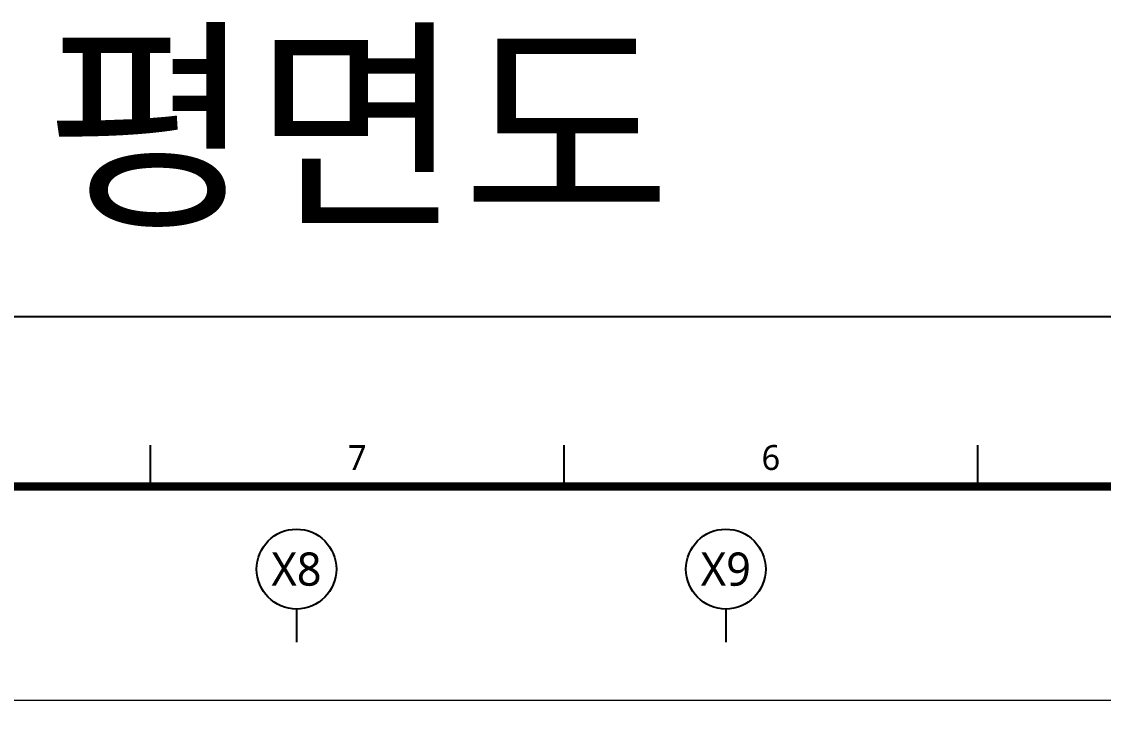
# Model space of a CAD drawing. Header units: millimetres. Extents: x -17369 to 294000, y -718917 to 220315.
# Drawn here: x 159775 to 205329, y 190990 to 220315 of the extents above; entities that cross this region are included whole.
import ezdxf
from ezdxf.enums import TextEntityAlignment as Align

# ---------------------------------------------------------------- set-up
doc = ezdxf.new("R2010")
doc.units = ezdxf.units.MM
doc.header["$LTSCALE"] = 350
doc.layers.get('Defpoints').update_dxf_attribs({"color": 181})
doc.layers.add('Bubble', color=3, linetype='Continuous')
doc.layers.add('FORM$0$KIA-Form$2$A-FORM', color=7, linetype='Continuous')
doc.layers.add('DIM', color=1, linetype='Continuous', lineweight=5)
doc.layers.add('X-200-S-COL$0$Defpoint', color=171, linetype='Continuous', plot=False)
doc.styles.add('FORM$0$맑은고딕', font='malgun.ttf')
doc.styles.add('X-200-S-COL$0$맑은고딕', font='malgun.ttf')
doc.styles.add('맑은고딕', font='malgun.ttf')

# ---------------------------------------------------------------- blocks, each defined once
blk = doc.blocks.new('X-200-S-COL$0$Form-Bo')
blk.add_lwpolyline([(0, 207900), (294000, 207900), (294000, 0), (0, 0)], close=True)

msp = doc.modelspace()

# ---------------------------------------------------------------- linework, layer by layer
at = {"layer": 'Bubble', "color": 7}
for p, q in [((171350, 195592.6), (171350, 194192.6)), ((189430, 195592.6), (189430, 194192.6))]:
    msp.add_line(p, q, dxfattribs=at)
for centre in [(171350, 197272.6), (189430, 197272.6)]:
    msp.add_circle(centre, 1680, dxfattribs=at)
at = {"layer": 'Defpoints', "color": 3}
msp.add_lwpolyline([(0, 207900), (294000, 207900), (294000, 0), (0, 0)], close=True, dxfattribs=at)
at = {"layer": 'DIM', "color": 1, "transparency": 16777216}
msp.add_line((224080, 191742.6), (59800, 191742.6), dxfattribs=at)
at = {"layer": 'FORM$0$KIA-Form$2$A-FORM'}
for p, q in [((165195.2, 200742.6), (165195.2, 202492.6)), ((182616.9, 200742.6), (182616.9, 202492.6)), ((200038.6, 200742.6), (200038.6, 202492.6))]:
    msp.add_line(p, q, dxfattribs=at)
at = {"layer": 'FORM$0$KIA-Form$2$A-FORM', "color": 6, "const_width": 350}
msp.add_lwpolyline([(287147, 7157.4), (287147, 200742.6), (8400, 200742.6), (8400, 7157.4)], close=True, dxfattribs=at)
at = {"layer": 'X-200-S-COL$0$Defpoint'}
msp.add_lwpolyline([(8400, 200742.6), (253797.2, 200742.6), (253797.2, 19757.4), (8400, 19757.4)], close=True, dxfattribs=at)

# ---------------------------------------------------------------- block references
msp.add_blockref('X-200-S-COL$0$Form-Bo', (0, 0), dxfattribs=at)

# ---------------------------------------------------------------- texts
at = {"layer": 'Bubble', "color": 2, "style": '맑은고딕'}
for s, p in [('X8', (171350, 197272.6)), ('X9', (189430, 197272.6))]:
    msp.add_text(s, height=1400, dxfattribs=at).set_placement(p, align=Align.MIDDLE)
at = {"layer": 'Defpoints', "style": 'X-200-S-COL$0$맑은고딕'}
msp.add_text('지상1층 구조 평면도', height=7000, dxfattribs=at).set_placement((147000, 215900), align=Align.MIDDLE_CENTER)
at = {"layer": 'FORM$0$KIA-Form$2$A-FORM', "color": 4, "style": 'FORM$0$맑은고딕'}
for s, p in [('7', (173906, 202492.6)), ('6', (191327.7, 202492.6))]:
    msp.add_text(s, height=1050, dxfattribs=at).set_placement(p, align=Align.TOP_CENTER)

doc.saveas('drawing.dxf')
